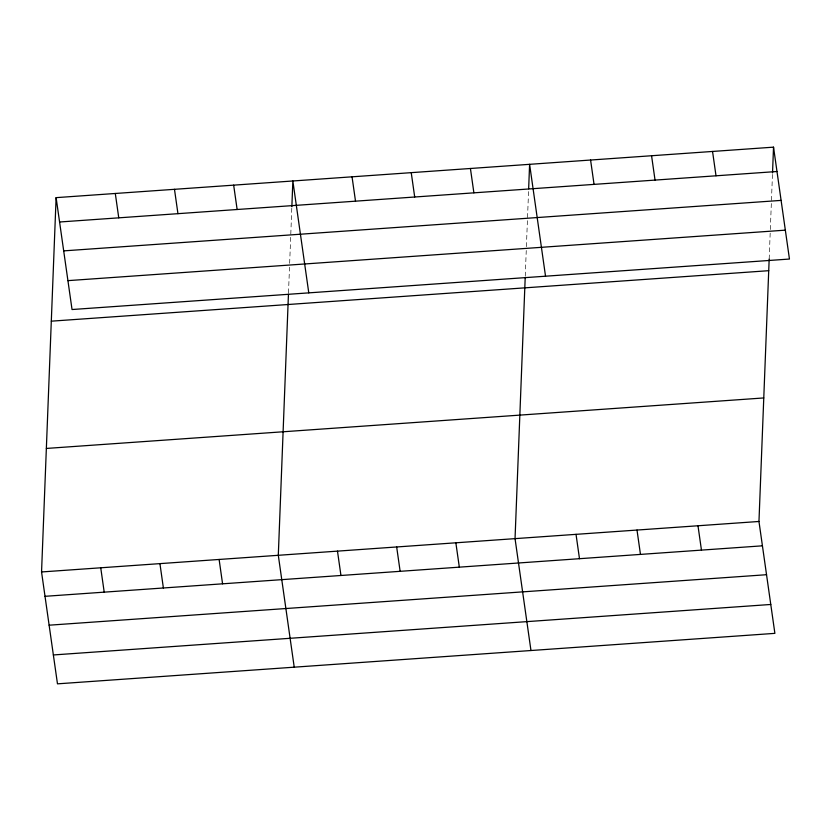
<?xml version="1.0" encoding="UTF-8"?>
<svg xmlns="http://www.w3.org/2000/svg" width="831" height="831" viewBox="0 0 831 831"><rect width="100%" height="100%" fill="white"/><g stroke="black" fill="none" stroke-linecap="round" stroke-linejoin="round"><path stroke-width="0.62" stroke-dasharray="4.16 3.12" d="M288.502 292.928L289.5 267.198M289.655 263.334L291.806 208.01M525.254 276.266L526.252 250.536M526.397 246.672L528.558 191.348M769.174 259.106L770.223 232.078M770.327 229.512L772.529 172.89"/><path stroke-width="1.25" d="M769.174 259.106L758.963 521.473L774.887 633.357L57.474 683.84L41.55 571.957L56.113 197.643L773.526 147.16L789.45 259.043L72.037 309.527L56.113 197.643M288.45 294.216L278.302 555.295L294.226 667.179M291.858 206.722L292.855 180.981L308.779 292.865M525.202 277.554L515.043 538.633L530.967 650.517M528.651 188.772L529.607 164.32L545.531 276.204M772.529 172.89L773.526 147.16M59.572 222.002L776.995 171.508M63.686 250.879L781.098 200.396M67.924 280.639L785.337 230.156M51.304 321.171L768.727 270.688M46.359 448.439L763.772 397.945M41.55 571.957L758.963 521.473M45.019 596.315L762.432 545.822M49.122 625.192L766.546 574.709M53.361 654.953L770.784 604.469M712.551 151.45L716.01 175.798M651.566 155.74L655.036 180.098M697.988 525.763L701.457 550.122M590.581 160.03L594.051 184.389M637.003 530.053L640.472 554.412M576.028 534.343L579.487 558.702M470.419 168.485L473.888 192.844M411.231 172.651L414.7 197.009M455.855 542.799L459.325 567.158M352.043 176.816L355.512 201.175M396.667 546.964L400.137 571.323M337.479 551.13L340.949 575.488M233.667 185.147L237.136 209.505M174.479 189.312L177.948 213.671M219.114 559.46L222.573 583.819M115.301 193.478L118.76 217.836M159.926 563.626L163.385 587.984M100.738 567.791L104.207 592.15"/></g></svg>
